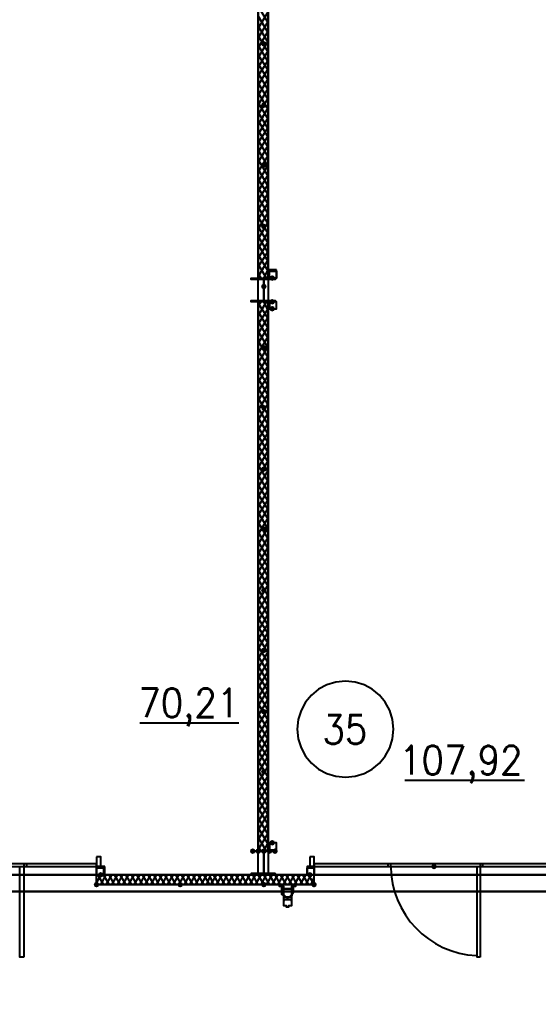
# Model space of a CAD drawing. Header units: millimetres. Extents: x 0 to 420, y 0 to 297.
# Drawn here: x 352.5 to 368.26, y 102.02 to 131.51 of the extents above; entities that cross this region are included whole.
import ezdxf

# ---------------------------------------------------------------- set-up
doc = ezdxf.new("R2010")
doc.units = ezdxf.units.MM
doc.layers.get('0').update_dxf_attribs({"linetype": 'CONTINUOUS'})
doc.styles.get("Standard").update_dxf_attribs({"font": 'STANDARD'})

msp = doc.modelspace()

# ---------------------------------------------------------------- hatches: boundary and pattern name
at = {"true_color": 0x000007}
for points in [[(360.002667, 130.767667), (359.977796, 130.707871), (359.918, 130.683), (359.858204, 130.707871), (359.833333, 130.767667), (359.858204, 130.827462), (359.918, 130.852333), (359.977796, 130.827463)], [(360.002667, 128.905), (359.977796, 128.845204), (359.918, 128.820333), (359.858204, 128.845204), (359.833333, 128.905), (359.858204, 128.964796), (359.918, 128.989667), (359.977796, 128.964796)], [(360.002667, 127.084667), (359.977796, 127.024871), (359.918, 127), (359.858204, 127.024871), (359.833333, 127.084667), (359.858204, 127.144462), (359.918, 127.169333), (359.977796, 127.144463)], [(360.002667, 125.222), (359.977796, 125.162204), (359.918, 125.137333), (359.858204, 125.162204), (359.833333, 125.222), (359.858204, 125.281796), (359.918, 125.306667), (359.977796, 125.281796)], [(360.256667, 123.655667), (360.231796, 123.595871), (360.172, 123.571), (360.112204, 123.595871), (360.087333, 123.655667), (360.112204, 123.715462), (360.172, 123.740333), (360.231796, 123.715463)], [(360.002667, 123.401667), (359.977796, 123.341871), (359.918, 123.317), (359.858204, 123.341871), (359.833333, 123.401667), (359.858204, 123.461462), (359.918, 123.486333), (359.977796, 123.461463)], [(360.256667, 122.936), (360.231796, 122.876204), (360.172, 122.851333), (360.112204, 122.876204), (360.087333, 122.936), (360.112204, 122.995796), (360.172, 123.020667), (360.231796, 122.995796)], [(360.256667, 122.724333), (360.231796, 122.664537), (360.172, 122.639667), (360.112204, 122.664537), (360.087333, 122.724333), (360.112204, 122.784129), (360.172, 122.809), (360.231796, 122.784129)], [(360.002667, 121.539), (359.977796, 121.479204), (359.918, 121.454333), (359.858204, 121.479204), (359.833333, 121.539), (359.858204, 121.598796), (359.918, 121.623667), (359.977796, 121.598796)], [(360.002667, 119.718667), (359.977796, 119.658871), (359.918, 119.634), (359.858204, 119.658871), (359.833333, 119.718667), (359.858204, 119.778462), (359.918, 119.803333), (359.977796, 119.778463)], [(360.002667, 117.856), (359.977796, 117.796204), (359.918, 117.771333), (359.858204, 117.796204), (359.833333, 117.856), (359.858204, 117.915796), (359.918, 117.940667), (359.977796, 117.915796)], [(360.002667, 116.035667), (359.977796, 115.975871), (359.918, 115.951), (359.858204, 115.975871), (359.833333, 116.035667), (359.858204, 116.095462), (359.918, 116.120333), (359.977796, 116.095463)], [(360.002667, 114.173), (359.977796, 114.113204), (359.918, 114.088333), (359.858204, 114.113204), (359.833333, 114.173), (359.858204, 114.232796), (359.918, 114.257667), (359.977796, 114.232796)], [(360.002667, 112.352667), (359.977796, 112.292871), (359.918, 112.268), (359.858204, 112.292871), (359.833333, 112.352667), (359.858204, 112.412462), (359.918, 112.437333), (359.977796, 112.412463)], [(360.002667, 110.49), (359.977796, 110.430204), (359.918, 110.405333), (359.858204, 110.430204), (359.833333, 110.49), (359.858204, 110.549796), (359.918, 110.574667), (359.977796, 110.549796)], [(360.002667, 108.669667), (359.977796, 108.609871), (359.918, 108.585), (359.858204, 108.609871), (359.833333, 108.669667), (359.858204, 108.729462), (359.918, 108.754333), (359.977796, 108.729463)], [(360.256667, 106.510667), (360.231796, 106.450871), (360.172, 106.426), (360.112204, 106.450871), (360.087333, 106.510667), (360.112204, 106.570462), (360.172, 106.595333), (360.231796, 106.570463)], [(359.664, 106.256667), (359.639129, 106.196871), (359.579333, 106.172), (359.519537, 106.196871), (359.494667, 106.256667), (359.519537, 106.316462), (359.579333, 106.341333), (359.639129, 106.316463)], [(359.833333, 106.256667), (359.808463, 106.196871), (359.748667, 106.172), (359.688871, 106.196871), (359.664, 106.256667), (359.688871, 106.316462), (359.748667, 106.341333), (359.808462, 106.316463)], [(360.002667, 106.256667), (359.977796, 106.196871), (359.918, 106.172), (359.858204, 106.196871), (359.833333, 106.256667), (359.858204, 106.316462), (359.918, 106.341333), (359.977796, 106.316463)], [(360.172, 106.256667), (360.147129, 106.196871), (360.087333, 106.172), (360.027538, 106.196871), (360.002667, 106.256667), (360.027537, 106.316462), (360.087333, 106.341333), (360.147129, 106.316463)], [(360.341333, 106.256667), (360.316462, 106.196871), (360.256667, 106.172), (360.196871, 106.196871), (360.172, 106.256667), (360.196871, 106.316462), (360.256667, 106.341333), (360.316462, 106.316463)], [(365.167333, 105.791), (365.142462, 105.731204), (365.082667, 105.706333), (365.022871, 105.731204), (364.998, 105.791), (365.022871, 105.850796), (365.082667, 105.875667), (365.142462, 105.850796)], [(365.167333, 105.791), (365.142462, 105.731204), (365.082667, 105.706333), (365.022871, 105.731204), (364.998, 105.791), (365.022871, 105.850796), (365.082667, 105.875667), (365.142462, 105.850796)], [(355.049667, 105.537), (355.024796, 105.477204), (354.965, 105.452333), (354.905204, 105.477204), (354.880333, 105.537), (354.905204, 105.596796), (354.965, 105.621667), (355.024796, 105.596796)], [(361.399667, 105.537), (361.374796, 105.477204), (361.315, 105.452333), (361.255204, 105.477204), (361.230333, 105.537), (361.255204, 105.596796), (361.315, 105.621667), (361.374796, 105.596796)]]:
    msp.add_hatch(color=0, dxfattribs=at).paths.add_polyline_path(points, flags=0)
at = {"true_color": 0x0000fe}
for points in [[(354.922667, 105.240667), (354.897796, 105.180871), (354.838, 105.156), (354.778204, 105.180871), (354.753333, 105.240667), (354.778204, 105.300462), (354.838, 105.325333), (354.897796, 105.300463)], [(357.462667, 105.240667), (357.437796, 105.180871), (357.378, 105.156), (357.318204, 105.180871), (357.293333, 105.240667), (357.318204, 105.300462), (357.378, 105.325333), (357.437796, 105.300463)], [(357.462667, 105.240667), (357.437796, 105.180871), (357.378, 105.156), (357.318204, 105.180871), (357.293333, 105.240667), (357.318204, 105.300462), (357.378, 105.325333), (357.437796, 105.300463)], [(360.002667, 105.240667), (359.977796, 105.180871), (359.918, 105.156), (359.858204, 105.180871), (359.833333, 105.240667), (359.858204, 105.300462), (359.918, 105.325333), (359.977796, 105.300463)], [(360.002667, 105.240667), (359.977796, 105.180871), (359.918, 105.156), (359.858204, 105.180871), (359.833333, 105.240667), (359.858204, 105.300462), (359.918, 105.325333), (359.977796, 105.300463)], [(360.002667, 105.240667), (359.977796, 105.180871), (359.918, 105.156), (359.858204, 105.180871), (359.833333, 105.240667), (359.858204, 105.300462), (359.918, 105.325333), (359.977796, 105.300463)], [(360.002667, 105.240667), (359.977796, 105.180871), (359.918, 105.156), (359.858204, 105.180871), (359.833333, 105.240667), (359.858204, 105.300462), (359.918, 105.325333), (359.977796, 105.300463)], [(361.526667, 105.240667), (361.501796, 105.180871), (361.442, 105.156), (361.382204, 105.180871), (361.357333, 105.240667), (361.382204, 105.300462), (361.442, 105.325333), (361.501796, 105.300463)]]:
    msp.add_hatch(color=0, dxfattribs=at).paths.add_polyline_path(points, flags=0)
at = {"true_color": 0x000007}
h = msp.add_hatch(color=0, dxfattribs=at)
h.paths.add_polyline_path([(354.838, 105.240667), (359.918, 105.240667)], flags=0)
h.paths.add_polyline_path([(359.918, 105.240667), (354.838, 105.240667)], flags=0)
h = msp.add_hatch(color=0, dxfattribs=at)
h.paths.add_polyline_path([(359.918, 105.240667), (361.442, 105.240667)], flags=0)
h.paths.add_polyline_path([(361.442, 105.240667), (359.918, 105.240667)], flags=0)

# ---------------------------------------------------------------- linework, layer by layer
at = {"color": 0, "true_color": 0x000007}
for points in [[(103.970667, 105.029), (389.763, 105.029), (389.763, 222.715667), (103.970667, 222.715667)], [(342.646, 140.038667), (342.646, 105.537), (359.748667, 105.537), (359.748667, 140.038667), (359.537, 140.038667), (346.371333, 140.038667)], [(367.538, 140.038667), (360.045, 140.038667), (360.045, 105.537), (372.745, 105.537), (372.745, 111.633), (389.255, 111.633), (389.255, 122.936), (389.255, 140.038667)], [(360.299, 123.909667), (360.045, 123.909667), (360.045, 123.655667), (360.299, 123.655667)], [(360.299, 123.867333), (360.299, 123.655667), (360.087333, 123.655667), (360.087333, 123.867333)], [(360.256667, 122.936), (359.537, 122.936), (359.537, 122.978333), (359.918, 122.978333), (359.918, 123.613333), (359.537, 123.613333), (359.537, 123.655667), (360.256667, 123.655667), (360.256667, 123.613333), (359.918, 123.613333), (359.918, 122.978333), (360.256667, 122.978333)], [(360.045, 106.256667), (360.045, 122.936), (359.748667, 122.936), (359.748667, 106.256667)], [(360.299, 122.936), (360.087333, 122.936), (360.087333, 122.724333), (360.299, 122.724333), (360.299, 122.936), (360.045, 122.936), (360.045, 122.724333), (360.299, 122.724333)], [(360.299, 106.510667), (360.087333, 106.510667), (360.087333, 106.299), (360.299, 106.299), (360.299, 106.510667), (360.045, 106.510667), (360.045, 106.256667), (360.299, 106.256667)], [(360.256667, 106.256667), (359.537, 106.256667), (359.918, 106.256667), (359.918, 105.579333), (359.537, 105.579333), (359.537, 105.537), (360.256667, 105.537), (360.256667, 105.579333), (359.918, 105.579333), (359.918, 106.256667)], [(347.599, 105.791), (354.838, 105.791), (354.838, 105.875667), (347.599, 105.875667)], [(352.636667, 105.791), (352.721333, 105.791), (352.721333, 105.875667), (352.636667, 105.875667)], [(354.838, 106.087333), (354.838, 105.791), (354.965, 105.791), (354.965, 106.087333)], [(361.315, 106.087333), (361.315, 105.791), (361.442, 105.791), (361.442, 106.087333)], [(361.442, 105.791), (368.681, 105.791), (368.681, 105.875667), (361.442, 105.875667)], [(363.685667, 105.791), (363.770333, 105.791), (363.770333, 105.875667), (363.685667, 105.875667)], [(366.479667, 105.791), (366.564333, 105.791), (366.564333, 105.875667), (366.479667, 105.875667)], [(352.636667, 103.039333), (352.509667, 103.039333), (352.509667, 105.791), (352.636667, 105.791)], [(355.092, 105.791), (354.838, 105.791), (354.838, 105.537), (355.092, 105.537)], [(355.049667, 105.748667), (355.049667, 105.537), (354.838, 105.537), (354.838, 105.748667)], [(361.442, 105.791), (361.230333, 105.791), (361.230333, 105.537), (361.442, 105.537)], [(361.442, 105.748667), (361.442, 105.537), (361.230333, 105.537), (361.230333, 105.748667)], [(366.479667, 103.039333), (366.395, 103.039333), (366.395, 105.791), (366.479667, 105.791)], [(116.078, 96.435333), (377.655667, 96.435333), (377.655667, 105.029), (116.078, 105.029)], [(354.838, 105.240667), (359.918, 105.240667)], [(359.918, 105.240667), (354.838, 105.240667)], [(354.838, 105.240667), (359.918, 105.240667)], [(354.838, 105.240667), (359.918, 105.240667)], [(359.918, 105.240667), (361.442, 105.240667)], [(361.442, 105.240667), (359.918, 105.240667)], [(361.442, 105.240667), (359.918, 105.240667)], [(361.442, 105.240667), (359.918, 105.240667)], [(360.383667, 105.198333), (360.468333, 105.198333), (360.468333, 104.986667), (360.468333, 104.944333), (360.510667, 104.944333), (360.510667, 104.902), (360.553, 104.859667), (360.595333, 104.859667), (360.637667, 104.817333), (360.68, 104.859667), (360.722333, 104.859667), (360.764667, 104.902), (360.764667, 104.944333), (360.807, 104.986667), (360.807, 105.198333), (360.891667, 105.198333), (360.764667, 105.198333), (360.764667, 104.986667), (360.764667, 104.944333), (360.764667, 104.902), (360.722333, 104.902), (360.722333, 104.859667), (360.68, 104.859667), (360.637667, 104.859667), (360.595333, 104.859667), (360.553, 104.859667), (360.553, 104.902), (360.510667, 104.902), (360.510667, 104.944333), (360.510667, 104.986667), (360.510667, 105.198333), (360.383667, 105.198333), (360.468333, 105.198333), (360.468333, 104.986667), (360.468333, 104.944333), (360.510667, 104.944333), (360.510667, 104.902), (360.553, 104.859667), (360.595333, 104.859667), (360.637667, 104.817333), (360.68, 104.859667), (360.722333, 104.859667), (360.764667, 104.902), (360.764667, 104.944333), (360.807, 104.986667), (360.807, 105.198333), (360.891667, 105.198333), (360.764667, 105.198333), (360.764667, 104.986667), (360.764667, 104.944333), (360.764667, 104.902), (360.722333, 104.902), (360.722333, 104.859667), (360.68, 104.859667), (360.637667, 104.859667), (360.595333, 104.859667), (360.553, 104.859667), (360.553, 104.902), (360.510667, 104.902), (360.510667, 104.944333), (360.510667, 104.986667), (360.510667, 105.198333), (360.383667, 105.198333), (360.510667, 105.198333), (360.510667, 104.986667), (360.510667, 104.944333), (360.510667, 104.902), (360.553, 104.902), (360.553, 104.859667), (360.595333, 104.859667), (360.637667, 104.859667), (360.68, 104.859667), (360.722333, 104.859667), (360.722333, 104.902), (360.764667, 104.902), (360.764667, 104.944333), (360.764667, 104.986667), (360.764667, 105.198333), (360.891667, 105.198333), (360.807, 105.198333), (360.807, 104.986667), (360.764667, 104.944333), (360.764667, 104.902), (360.722333, 104.859667), (360.68, 104.859667), (360.637667, 104.817333), (360.595333, 104.859667), (360.553, 104.859667), (360.510667, 104.902), (360.510667, 104.944333), (360.468333, 104.944333), (360.468333, 104.986667), (360.468333, 105.198333)], [(360.510667, 104.986667), (360.510667, 105.029), (360.510667, 105.071333), (360.553, 105.113667), (360.595333, 105.113667), (360.637667, 105.113667), (360.68, 105.113667), (360.722333, 105.113667), (360.764667, 105.071333), (360.764667, 105.029), (360.764667, 104.986667), (360.764667, 104.944333), (360.764667, 104.902), (360.722333, 104.902), (360.722333, 104.859667), (360.68, 104.859667), (360.637667, 104.859667), (360.595333, 104.859667), (360.553, 104.859667), (360.553, 104.902), (360.510667, 104.902), (360.510667, 104.944333), (360.510667, 104.986667), (360.510667, 104.944333), (360.510667, 104.902), (360.553, 104.902), (360.553, 104.859667), (360.595333, 104.859667), (360.637667, 104.859667), (360.68, 104.859667), (360.722333, 104.859667), (360.722333, 104.902), (360.764667, 104.902), (360.764667, 104.944333), (360.764667, 104.986667), (360.764667, 105.029), (360.764667, 105.071333), (360.722333, 105.113667), (360.68, 105.113667), (360.637667, 105.113667), (360.595333, 105.113667), (360.553, 105.113667), (360.510667, 105.071333), (360.510667, 105.029)], [(360.764667, 104.986667), (360.764667, 105.029), (360.764667, 105.071333), (360.722333, 105.113667), (360.68, 105.113667), (360.637667, 105.113667), (360.595333, 105.113667), (360.553, 105.113667), (360.510667, 105.071333), (360.510667, 105.029), (360.510667, 104.986667), (360.510667, 104.944333), (360.510667, 104.902), (360.553, 104.902), (360.553, 104.859667), (360.595333, 104.859667), (360.637667, 104.859667), (360.68, 104.859667), (360.722333, 104.859667), (360.722333, 104.902), (360.764667, 104.902), (360.764667, 104.944333)], [(360.510667, 104.690333), (360.510667, 104.648), (360.510667, 104.605667), (360.553, 104.605667), (360.595333, 104.605667), (360.595333, 104.563333), (360.637667, 104.563333), (360.68, 104.563333), (360.68, 104.605667), (360.722333, 104.605667), (360.764667, 104.605667), (360.764667, 104.648), (360.764667, 104.690333), (360.764667, 104.732667), (360.722333, 104.775), (360.68, 104.775), (360.637667, 104.775), (360.595333, 104.775), (360.553, 104.775), (360.510667, 104.732667)]]:
    msp.add_lwpolyline(points, close=True, dxfattribs=at)
for points in [[(359.748667, 140.038667), (359.748667, 123.655667), (360.045, 123.655667)], [(360.045, 123.655667), (360.045, 140.038667)], [(360.045, 131.402667), (359.748667, 131.910667)], [(359.748667, 131.233333), (360.045, 131.741333)], [(360.045, 131.106333), (359.748667, 131.614333)], [(359.748667, 130.937), (360.045, 131.445)], [(360.045, 130.81), (359.748667, 131.318)], [(359.748667, 130.640667), (360.045, 131.148667)], [(360.045, 130.513667), (359.748667, 131.021667)], [(359.748667, 130.344333), (360.045, 130.852333)], [(360.045, 130.217333), (359.748667, 130.725333)], [(359.748667, 130.048), (360.045, 130.556)], [(360.045, 129.963333), (359.748667, 130.429)], [(359.748667, 129.794), (360.045, 130.259667)], [(360.045, 129.667), (359.748667, 130.175)], [(359.748667, 129.497667), (360.045, 130.005667)], [(360.045, 129.370667), (359.748667, 129.878667)], [(359.748667, 129.201333), (360.045, 129.709333)], [(360.045, 129.074333), (359.748667, 129.582333)], [(359.748667, 128.905), (360.045, 129.413)], [(360.045, 128.778), (359.748667, 129.286)], [(359.748667, 128.608667), (360.045, 129.116667)], [(360.045, 128.481667), (359.748667, 128.989667)], [(359.748667, 128.312333), (360.045, 128.820333)], [(360.045, 128.185333), (359.748667, 128.693333)], [(359.748667, 128.016), (360.045, 128.524)], [(360.045, 127.931333), (359.748667, 128.439333)], [(359.748667, 127.762), (360.045, 128.227667)], [(360.045, 127.635), (359.748667, 128.143)], [(359.748667, 127.465667), (360.045, 127.973667)], [(360.045, 127.338667), (359.748667, 127.846667)], [(359.748667, 127.169333), (360.045, 127.677333)], [(360.045, 127.042333), (359.748667, 127.550333)], [(359.748667, 126.873), (360.045, 127.381)], [(360.045, 126.746), (359.748667, 127.254)], [(359.748667, 126.576667), (360.045, 127.084667)], [(360.045, 126.449667), (359.748667, 126.957667)], [(359.748667, 126.280333), (360.045, 126.788333)], [(360.045, 126.195667), (359.748667, 126.661333)], [(359.748667, 126.026333), (360.045, 126.492)], [(360.045, 125.899333), (359.748667, 126.407333)], [(359.748667, 125.73), (360.045, 126.238)], [(360.045, 125.603), (359.748667, 126.111)], [(359.748667, 125.433667), (360.045, 125.941667)], [(360.045, 125.306667), (359.748667, 125.814667)], [(359.748667, 125.137333), (360.045, 125.645333)], [(360.045, 125.010333), (359.748667, 125.518333)], [(359.748667, 124.841), (360.045, 125.349)], [(360.045, 124.714), (359.748667, 125.222)], [(359.748667, 124.544667), (360.045, 125.052667)], [(360.045, 124.417667), (359.748667, 124.925667)], [(359.748667, 124.248333), (360.045, 124.756333)], [(360.045, 124.163667), (359.748667, 124.671667)], [(359.748667, 123.994333), (360.045, 124.46)], [(360.045, 123.867333), (359.748667, 124.375333)], [(359.748667, 123.698), (360.045, 124.206)], [(360.002667, 123.655667), (359.748667, 124.079)], [(359.918, 123.655667), (360.045, 123.909667)], [(360.172, 123.909667), (360.172, 123.867333)], [(359.579333, 123.613333), (359.579333, 123.655667)], [(359.833333, 123.655667), (359.748667, 123.782667)], [(359.748667, 123.613333), (359.748667, 123.655667)], [(359.918, 122.936), (359.918, 123.655667)], [(360.087333, 123.613333), (360.087333, 123.655667)], [(360.256667, 123.613333), (360.256667, 123.655667)], [(359.579333, 122.936), (359.579333, 122.978333)], [(359.748667, 122.936), (359.748667, 122.978333)], [(360.087333, 122.936), (360.087333, 122.978333)], [(360.256667, 122.936), (360.256667, 122.978333)], [(359.748667, 122.809), (359.833333, 122.936)], [(359.748667, 122.512667), (360.002667, 122.936)], [(360.045, 122.428), (359.748667, 122.893667)], [(359.748667, 122.258667), (360.045, 122.724333)], [(360.045, 122.682), (359.918, 122.936)], [(360.045, 122.131667), (359.748667, 122.639667)], [(359.748667, 121.962333), (360.045, 122.470333)], [(360.045, 121.835333), (359.748667, 122.343333)], [(359.748667, 121.666), (360.045, 122.174)], [(360.045, 121.539), (359.748667, 122.047)], [(359.748667, 121.369667), (360.045, 121.877667)], [(360.045, 121.242667), (359.748667, 121.750667)], [(359.748667, 121.073333), (360.045, 121.581333)], [(360.045, 120.946333), (359.748667, 121.454333)], [(359.748667, 120.777), (360.045, 121.285)], [(360.045, 120.65), (359.748667, 121.158)], [(359.748667, 120.480667), (360.045, 120.988667)], [(360.045, 120.396), (359.748667, 120.861667)], [(359.748667, 120.226667), (360.045, 120.692333)], [(360.045, 120.099667), (359.748667, 120.607667)], [(359.748667, 119.930333), (360.045, 120.438333)], [(360.045, 119.803333), (359.748667, 120.311333)], [(359.748667, 119.634), (360.045, 120.142)], [(360.045, 119.507), (359.748667, 120.015)], [(359.748667, 119.337667), (360.045, 119.845667)], [(360.045, 119.210667), (359.748667, 119.718667)], [(359.748667, 119.041333), (360.045, 119.549333)], [(360.045, 118.914333), (359.748667, 119.422333)], [(359.748667, 118.745), (360.045, 119.253)], [(360.045, 118.660333), (359.748667, 119.126)], [(359.748667, 118.491), (360.045, 118.956667)], [(360.045, 118.364), (359.748667, 118.872)], [(359.748667, 118.194667), (360.045, 118.702667)], [(360.045, 118.067667), (359.748667, 118.575667)], [(359.748667, 117.898333), (360.045, 118.406333)], [(360.045, 117.771333), (359.748667, 118.279333)], [(359.748667, 117.602), (360.045, 118.11)], [(360.045, 117.475), (359.748667, 117.983)], [(359.748667, 117.305667), (360.045, 117.813667)], [(360.045, 117.178667), (359.748667, 117.686667)], [(359.748667, 117.009333), (360.045, 117.517333)], [(360.045, 116.882333), (359.748667, 117.390333)], [(359.748667, 116.713), (360.045, 117.221)], [(360.045, 116.628333), (359.748667, 117.094)], [(359.748667, 116.459), (360.045, 116.924667)], [(360.045, 116.332), (359.748667, 116.84)], [(359.748667, 116.162667), (360.045, 116.670667)], [(360.045, 116.035667), (359.748667, 116.543667)], [(359.748667, 115.866333), (360.045, 116.374333)], [(360.045, 115.739333), (359.748667, 116.247333)], [(359.748667, 115.57), (360.045, 116.078)], [(360.045, 115.443), (359.748667, 115.951)], [(359.748667, 115.273667), (360.045, 115.781667)], [(360.045, 115.146667), (359.748667, 115.654667)], [(359.748667, 114.977333), (360.045, 115.485333)], [(360.045, 114.892667), (359.748667, 115.358333)], [(359.748667, 114.723333), (360.045, 115.189)], [(360.045, 114.596333), (359.748667, 115.104333)], [(359.748667, 114.427), (360.045, 114.935)], [(360.045, 114.3), (359.748667, 114.808)], [(359.748667, 114.130667), (360.045, 114.638667)], [(360.045, 114.003667), (359.748667, 114.511667)], [(359.748667, 113.834333), (360.045, 114.342333)], [(360.045, 113.707333), (359.748667, 114.215333)], [(359.748667, 113.538), (360.045, 114.046)], [(360.045, 113.411), (359.748667, 113.919)], [(359.748667, 113.241667), (360.045, 113.749667)], [(360.045, 113.114667), (359.748667, 113.622667)], [(359.748667, 112.945333), (360.045, 113.453333)], [(360.045, 112.860667), (359.748667, 113.326333)], [(359.748667, 112.691333), (360.045, 113.157)], [(360.045, 112.564333), (359.748667, 113.072333)], [(359.748667, 112.395), (360.045, 112.903)], [(360.045, 112.268), (359.748667, 112.776)], [(359.748667, 112.098667), (360.045, 112.606667)], [(360.045, 111.971667), (359.748667, 112.479667)], [(359.748667, 111.802333), (360.045, 112.310333)], [(360.045, 111.675333), (359.748667, 112.183333)], [(359.748667, 111.506), (360.045, 112.014)], [(360.045, 111.379), (359.748667, 111.887)], [(359.748667, 111.209667), (360.045, 111.717667)], [(360.045, 111.125), (359.748667, 111.590667)], [(359.748667, 110.913333), (360.045, 111.421333)], [(360.045, 110.828667), (359.748667, 111.336667)], [(359.748667, 110.659333), (360.045, 111.167333)], [(363.855, 109.960833), (363.825328, 110.255175), (363.740227, 110.529326), (363.60557, 110.777413), (363.42723, 110.993563), (363.21108, 111.171903), (362.962993, 111.30656), (362.688842, 111.391661), (362.3945, 111.421333), (362.100158, 111.391661), (361.826007, 111.30656), (361.57792, 111.171903), (361.36177, 110.993563), (361.18343, 110.777413), (361.048773, 110.529326), (360.963672, 110.255175), (360.934, 109.960833)], [(360.045, 110.532333), (359.748667, 111.040333)], [(359.748667, 110.363), (360.045, 110.871)], [(360.045, 110.236), (359.748667, 110.744)], [(359.748667, 110.066667), (360.045, 110.574667)], [(360.045, 109.939667), (359.748667, 110.447667)], [(359.748667, 109.770333), (360.045, 110.278333)], [(356.150333, 110.151333), (359.156, 110.151333)], [(360.045, 109.643333), (359.748667, 110.151333)], [(359.748667, 109.474), (360.045, 109.982)], [(360.045, 109.347), (359.748667, 109.855)], [(359.748667, 109.177667), (360.045, 109.685667)], [(360.934, 109.960833), (360.963672, 109.666492), (361.048773, 109.392341), (361.18343, 109.144254), (361.36177, 108.928104), (361.57792, 108.749764), (361.826007, 108.615107), (362.100158, 108.530005), (362.3945, 108.500333), (362.688842, 108.530005), (362.962993, 108.615107), (363.21108, 108.749764), (363.42723, 108.928104), (363.60557, 109.144254), (363.740227, 109.392341), (363.825328, 109.666492), (363.855, 109.960833)], [(360.045, 109.093), (359.748667, 109.558667)], [(359.748667, 108.923667), (360.045, 109.389333)], [(360.045, 108.796667), (359.748667, 109.304667)], [(359.748667, 108.627333), (360.045, 109.135333)], [(360.045, 108.500333), (359.748667, 109.008333)], [(359.748667, 108.331), (360.045, 108.839)], [(360.045, 108.204), (359.748667, 108.712)], [(359.748667, 108.034667), (360.045, 108.542667)], [(360.045, 107.907667), (359.748667, 108.415667)], [(359.748667, 107.738333), (360.045, 108.246333)], [(364.193667, 108.415667), (367.834333, 108.415667)], [(360.045, 107.611333), (359.748667, 108.119333)], [(359.748667, 107.442), (360.045, 107.95)], [(360.045, 107.357333), (359.748667, 107.823)], [(359.748667, 107.145667), (360.045, 107.653667)], [(360.045, 107.061), (359.748667, 107.569)], [(359.748667, 106.891667), (360.045, 107.399667)], [(360.045, 106.764667), (359.748667, 107.272667)], [(359.748667, 106.595333), (360.045, 107.103333)], [(360.045, 106.468333), (359.748667, 106.976333)], [(359.748667, 106.299), (360.045, 106.807)], [(360.002667, 106.256667), (359.748667, 106.68)], [(359.918, 106.256667), (360.045, 106.510667)], [(359.833333, 106.256667), (359.748667, 106.383667)], [(359.918, 106.256667), (359.918, 105.537)], [(360.172, 106.299), (360.172, 106.256667)], [(351.197333, 105.791), (354.838, 105.791), (354.838, 105.664)], [(354.838, 105.664), (354.838, 105.537), (351.197333, 105.537)], [(354.965, 105.791), (354.965, 105.748667)], [(359.579333, 105.579333), (359.579333, 105.537)], [(359.748667, 105.579333), (359.748667, 105.537)], [(360.087333, 105.579333), (360.087333, 105.537)], [(360.256667, 105.579333), (360.256667, 105.537)], [(361.315, 105.791), (361.315, 105.748667)], [(361.442, 105.664), (361.442, 105.791), (365.082667, 105.791)], [(365.082667, 105.537), (361.442, 105.537), (361.442, 105.664)], [(363.770352, 105.801957), (363.784512, 105.532564), (363.824143, 105.27052), (363.888027, 105.017095), (363.97495, 104.773558), (364.083694, 104.54118), (364.213045, 104.32123), (364.361786, 104.114979), (364.5287, 103.923696), (364.712572, 103.748652), (364.912186, 103.591116), (365.126326, 103.452358), (365.353775, 103.333648), (365.593318, 103.236257), (365.843737, 103.161454), (366.103819, 103.110509), (366.372345, 103.084691)], [(365.082667, 105.791), (368.681, 105.791), (368.681, 105.664)], [(368.681, 105.664), (368.681, 105.537), (365.082667, 105.537)], [(354.838, 105.283), (354.965, 105.537)], [(354.838, 105.240667), (354.838, 105.537)], [(354.838, 105.240667), (354.838, 105.537)], [(354.880333, 105.240667), (354.838, 105.367667)], [(355.049667, 105.240667), (354.880333, 105.537)], [(354.965, 105.240667), (355.134333, 105.537)], [(361.315, 105.537), (354.965, 105.537)], [(355.219, 105.240667), (355.049667, 105.537)], [(355.134333, 105.240667), (355.303667, 105.537)], [(355.388333, 105.240667), (355.219, 105.537)], [(355.303667, 105.240667), (355.473, 105.537)], [(355.557667, 105.240667), (355.388333, 105.537)], [(355.473, 105.240667), (355.642333, 105.537)], [(355.727, 105.240667), (355.557667, 105.537)], [(355.642333, 105.240667), (355.811667, 105.537)], [(355.896333, 105.240667), (355.727, 105.537)], [(355.811667, 105.240667), (355.981, 105.537)], [(356.065667, 105.240667), (355.896333, 105.537)], [(355.981, 105.240667), (356.150333, 105.537)], [(356.235, 105.240667), (356.065667, 105.537)], [(356.150333, 105.240667), (356.319667, 105.537)], [(356.404333, 105.240667), (356.235, 105.537)], [(356.319667, 105.240667), (356.489, 105.537)], [(356.573667, 105.240667), (356.404333, 105.537)], [(356.489, 105.240667), (356.658333, 105.537)], [(356.743, 105.240667), (356.573667, 105.537)], [(356.658333, 105.240667), (356.827667, 105.537)], [(356.912333, 105.240667), (356.743, 105.537)], [(356.827667, 105.240667), (356.997, 105.537)], [(357.081667, 105.240667), (356.912333, 105.537)], [(356.997, 105.240667), (357.166333, 105.537)], [(357.251, 105.240667), (357.081667, 105.537)], [(357.166333, 105.240667), (357.335667, 105.537)], [(357.420333, 105.240667), (357.251, 105.537)], [(357.335667, 105.240667), (357.505, 105.537)], [(357.589667, 105.240667), (357.420333, 105.537)], [(357.505, 105.240667), (357.674333, 105.537)], [(357.759, 105.240667), (357.589667, 105.537)], [(357.674333, 105.240667), (357.843667, 105.537)], [(357.928333, 105.240667), (357.759, 105.537)], [(357.843667, 105.240667), (358.013, 105.537)], [(358.097667, 105.240667), (357.928333, 105.537)], [(358.013, 105.240667), (358.182333, 105.537)], [(358.267, 105.240667), (358.097667, 105.537)], [(358.182333, 105.240667), (358.309333, 105.537)], [(358.394, 105.240667), (358.267, 105.537)], [(358.309333, 105.240667), (358.478667, 105.537)], [(358.563333, 105.240667), (358.394, 105.537)], [(358.478667, 105.240667), (358.648, 105.537)], [(358.732667, 105.240667), (358.563333, 105.537)], [(358.648, 105.240667), (358.817333, 105.537)], [(358.902, 105.240667), (358.732667, 105.537)], [(358.817333, 105.240667), (358.986667, 105.537)], [(359.071333, 105.240667), (358.902, 105.537)], [(358.986667, 105.240667), (359.156, 105.537)], [(359.240667, 105.240667), (359.071333, 105.537)], [(359.156, 105.240667), (359.325333, 105.537)], [(359.41, 105.240667), (359.240667, 105.537)], [(359.325333, 105.240667), (359.494667, 105.537)], [(359.579333, 105.240667), (359.41, 105.537)], [(359.494667, 105.240667), (359.664, 105.537)], [(359.748667, 105.240667), (359.579333, 105.537)], [(359.664, 105.240667), (359.833333, 105.537)], [(359.918, 105.240667), (359.748667, 105.537)], [(359.833333, 105.240667), (360.002667, 105.537)], [(360.087333, 105.240667), (359.918, 105.537)], [(360.002667, 105.240667), (360.172, 105.537)], [(360.256667, 105.240667), (360.087333, 105.537)], [(360.172, 105.240667), (360.341333, 105.537)], [(360.426, 105.240667), (360.256667, 105.537)], [(360.341333, 105.240667), (360.510667, 105.537)], [(360.595333, 105.240667), (360.426, 105.537)], [(360.510667, 105.240667), (360.68, 105.537)], [(360.764667, 105.240667), (360.595333, 105.537)], [(360.68, 105.240667), (360.849333, 105.537)], [(360.934, 105.240667), (360.764667, 105.537)], [(360.849333, 105.240667), (361.018667, 105.537)], [(361.103333, 105.240667), (360.934, 105.537)], [(361.018667, 105.240667), (361.188, 105.537)], [(361.272667, 105.240667), (361.103333, 105.537)], [(361.188, 105.240667), (361.357333, 105.537)], [(361.442, 105.240667), (361.272667, 105.537)], [(361.357333, 105.240667), (361.442, 105.452333)], [(361.442, 105.494667), (361.442, 105.537)], [(361.442, 105.240667), (361.442, 105.537)], [(361.442, 105.240667), (361.442, 105.537)], [(354.838, 105.240667), (359.918, 105.240667), (354.838, 105.240667), (359.918, 105.240667)], [(354.838, 105.240667), (361.442, 105.240667)], [(361.442, 105.240667), (359.918, 105.240667), (361.442, 105.240667), (359.918, 105.240667)], [(360.510667, 104.986667), (360.510667, 104.690333)], [(360.764667, 104.690333), (360.764667, 104.986667)]]:
    msp.add_lwpolyline(points, dxfattribs=at)

# ---------------------------------------------------------------- texts
at = {"color": 0, "true_color": 0x000007, "char_height": 0.872032, "attachment_point": 1}
for s, insert, width in [('70,21', (356.108014, 111.192706), 2.56764984), ('35', (361.695993, 110.388362), 1.06581688), ('107,92', (364.024326, 109.457032), 3.24589682)]:
    msp.add_mtext(s, dxfattribs=dict(at, insert=insert, width=width))

doc.saveas('drawing.dxf')
